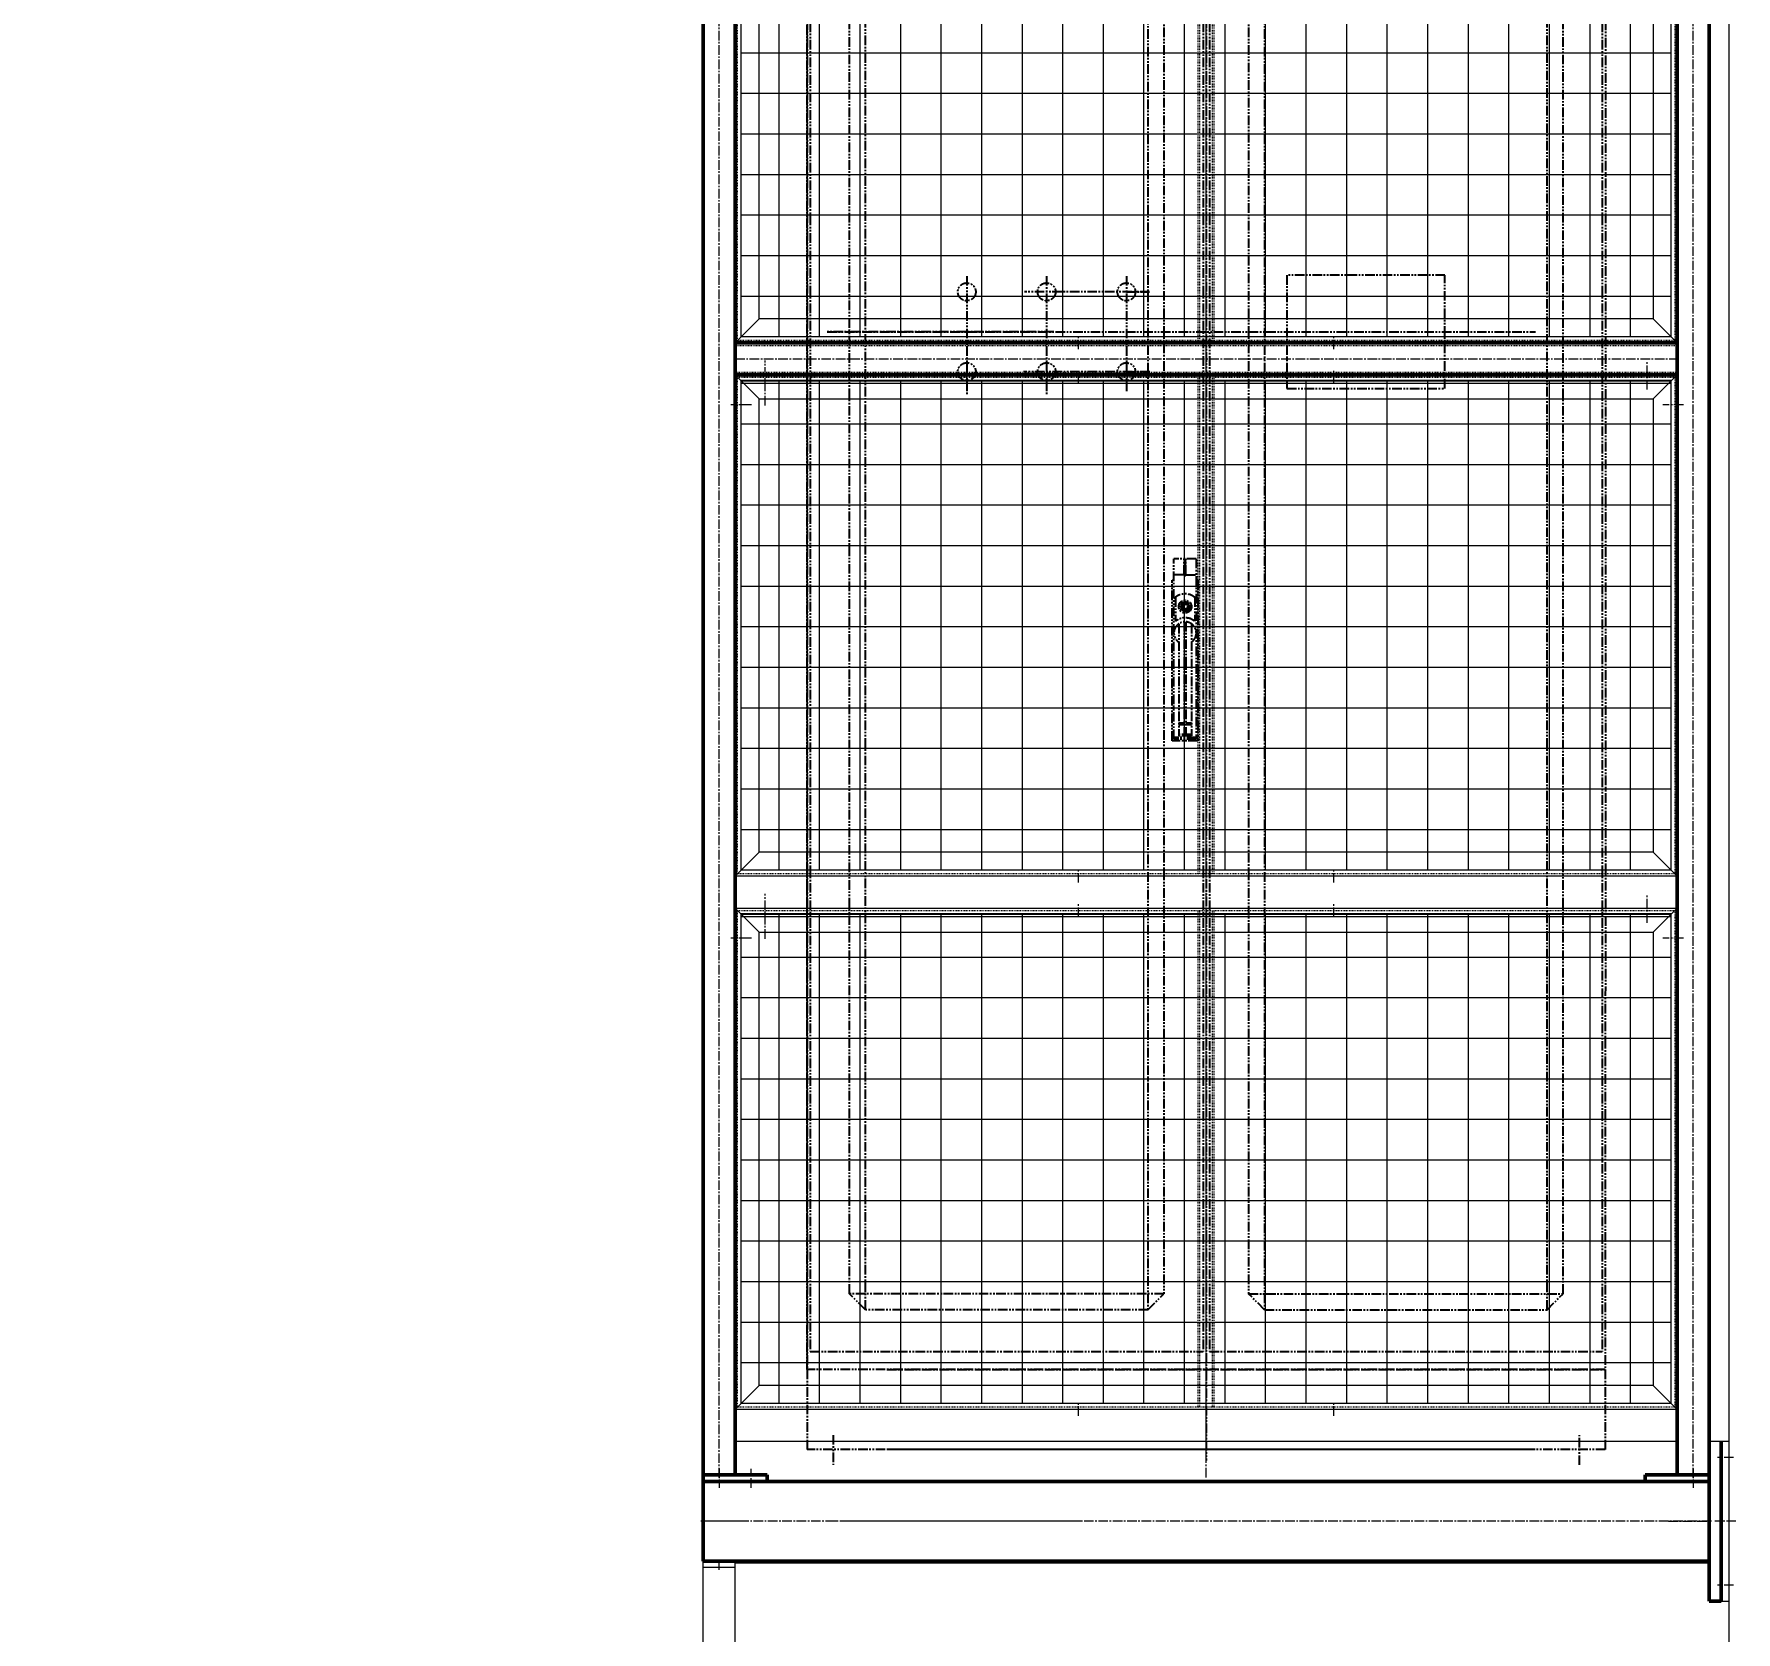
# Model space of a CAD drawing. Header units: millimetres. Extents: x -50460 to 50460, y -35640 to 35640.
# Drawn here: x -37558 to -35426, y 21956 to 23957 of the extents above; entities that cross this region are included whole.
import ezdxf

# ---------------------------------------------------------------- set-up
doc = ezdxf.new("R2010")
doc.units = ezdxf.units.MM
for name, pattern in [('双点画线', [22, 12, -2, 2, -2, 2, -2]), ('点画线', [18, 12, -2, 2, -2]), ('虚线', [2, 1, -1])]:
    doc.linetypes.add(name, pattern=pattern)
doc.layers.get('0').update_dxf_attribs({"lineweight": 35})
for name, color, linetype, lineweight in [('7', 30, '双点画线', 18), ('EB0', 7, 'Continuous', 15), ('EB0_1', 7, 'Continuous', 15), ('中心线', 1, '点画线', 18), ('中心线层', 1, '点画线', 18), ('剖面线层', 6, 'Continuous', 18), ('尺寸线层', 4, 'Continuous', 18), ('粗实线层', 7, 'Continuous', 15), ('粗实线层_1', 7, 'Continuous', 15), ('细实线层', 3, 'Continuous', 18), ('虚线层', 100, '虚线', 18)]:
    doc.layers.add(name, color=color, linetype=linetype, lineweight=lineweight)
doc.styles.get("Standard").update_dxf_attribs({"font": ''})
doc.styles.get('Standard').set_extended_font_data('宋体')
doc.dimstyles.new('AM_DEMATIC$0', dxfattribs={"dimscale": 120, "dimtxt": 3, "dimasz": 1.5, "dimexe": 1, "dimexo": 0, "dimgap": 1, "dimtad": 1, "dimdsep": 46, "dimtxsty": 'Standard', "dimblk": '_CAXARROW', "dimcen": 0, "dimdle": 3, "dimclrd": 256, "dimclre": 256, "dimclrt": 2, "dimadec": 0, "dimazin": 2, "dimtfac": 0.707107, "dimtdec": 3, "dimtmove": 0, "dimatfit": 3, "dimfxl": 1, "dimfrac": 2, "dimtolj": 1, "dimlwd": 18, "dimarcsym": 0})

# ---------------------------------------------------------------- blocks, each defined once
blk = doc.blocks.new('*X253')
at = {"layer": '尺寸线层', "linetype": 'Continuous', "lineweight": 18, "transparency": 16777216}
for points in [[(-37215.6, 20619.4), (-37193.1, 20799.4), (-37238.1, 20799.4)], [(-37215.6, 20464.4), (-37193.1, 20284.4), (-37238.1, 20284.4)]]:
    blk.add_hatch(color=256, dxfattribs=at).paths.add_polyline_path(points, flags=0)
blk.add_line((-37215.6, 21900.2), (-37215.6, 20104.4), dxfattribs=at)
at = {"layer": '尺寸线层', "transparency": 16777216}
for p, q in [((-36381.7, 20619.4), (-37335.6, 20619.4)), ((-36381.7, 20464.4), (-37335.6, 20464.4))]:
    blk.add_line(p, q, dxfattribs=at)
at = {"layer": '尺寸线层', "color": 2, "transparency": 16777216, "insert": (-37515.6, 21577.2), "char_height": 360, "width": 1356, "attachment_point": 5, "rotation": 90, "line_spacing_factor": 1.37}
blk.add_mtext('155', dxfattribs=at)
blk = doc.blocks.new('_CAXARROW')
blk.add_hatch(color=0).paths.add_polyline_path([(0, 0), (-1, 0.125), (-1, -0.125)], flags=0)
blk = doc.blocks.new('*X807')
at = {"layer": 'EB0_1'}
for p, q in [((0, -47), (1180, -47)), ((0, -675), (0, -47)), ((30, -77), (0, -47)), ((1150, -77), (1180, -47)), ((1180, -47), (1180, -675)), ((30, -77), (1150, -77)), ((30, -645), (30, -77)), ((1150, -77), (1150, -645)), ((0, -675), (30, -645)), ((1150, -645), (30, -645)), ((1150, -645), (1180, -675)), ((1180, -675), (0, -675))]:
    blk.add_line(p, q, dxfattribs=at)
at = {"layer": '中心线层', "linetype": '点画线', "lineweight": 18}
for p, q in [((37.5, -85.3), (37.5, -29.2)), ((430, -58), (430, -42)), ((750, -58), (750, -42)), ((1142.5, -65.2), (1142.5, -29.2)), ((20.5, -84.5), (-5.5, -84.5)), ((1188, -84.5), (1162, -84.5)), ((430, -683), (430, -667)), ((750, -683), (750, -667))]:
    blk.add_line(p, q, dxfattribs=at)
at = {"layer": '中心线层'}
blk.add_line((590, -675), (590, -37), dxfattribs=at)
at = {"layer": '剖面线层', "color": 3, "linetype": 'Continuous', "lineweight": 18}
for p, q in [((1172.5, -54.1), (7.5, -54.1)), ((7.5, -667.5), (7.5, -54.5)), ((1172.5, -57.9), (7.5, -57.9)), ((54.9, -667.5), (54.9, -54.5)), ((105.7, -667.5), (105.7, -54.5)), ((156.5, -667.5), (156.5, -54.5)), ((207.3, -667.5), (207.3, -54.5)), ((258.1, -667.5), (258.1, -54.5)), ((308.9, -667.5), (308.9, -54.5)), ((359.7, -667.5), (359.7, -54.5)), ((410.5, -667.5), (410.5, -54.5)), ((461.3, -667.5), (461.3, -54.5)), ((512.1, -667.5), (512.1, -54.5)), ((562.9, -667.5), (562.9, -54.5)), ((613.7, -667.5), (613.7, -54.5)), ((664.5, -667.5), (664.5, -54.5)), ((715.3, -667.5), (715.3, -54.5)), ((766.1, -667.5), (766.1, -54.5)), ((816.9, -667.5), (816.9, -54.5)), ((867.7, -667.5), (867.7, -54.5)), ((918.5, -667.5), (918.5, -54.5)), ((969.3, -667.5), (969.3, -54.5)), ((1020.1, -667.5), (1020.1, -54.5)), ((1070.9, -667.5), (1070.9, -54.5)), ((1121.7, -667.5), (1121.7, -54.5)), ((1172.5, -667.5), (1172.5, -54.5)), ((1172.5, -108.7), (7.5, -108.7)), ((1172.5, -159.5), (7.5, -159.5)), ((1172.5, -210.3), (7.5, -210.3)), ((1172.5, -261.1), (7.5, -261.1)), ((1172.5, -311.9), (7.5, -311.9)), ((1172.5, -362.7), (7.5, -362.7)), ((1172.5, -413.5), (7.5, -413.5)), ((1172.5, -464.3), (7.5, -464.3)), ((1172.5, -515.1), (7.5, -515.1)), ((1172.5, -565.9), (7.5, -565.9)), ((1172.5, -616.7), (7.5, -616.7))]:
    blk.add_line(p, q, dxfattribs=at)
at = {"layer": '细实线层'}
for p, q in [((7.5, -54.5), (1172.5, -54.5)), ((1172.5, -667.5), (7.5, -667.5))]:
    blk.add_line(p, q, dxfattribs=at)
at = {"layer": '虚线层'}
for p, q in [((3, -50), (1177, -50)), ((3, -672), (3, -50)), ((580, -672), (580, -50)), ((582, -672), (582, -50)), ((598, -672), (598, -50)), ((600, -672), (600, -50)), ((1177, -50), (1177, -672)), ((1177, -672), (3, -672))]:
    blk.add_line(p, q, dxfattribs=at)
blk = doc.blocks.new('*X808')
at = {"layer": 'EB0_1'}
for p, q in [((0, -47), (1180, -47)), ((0, -675), (0, -47)), ((30, -77), (0, -47)), ((1150, -77), (1180, -47)), ((1180, -47), (1180, -675)), ((30, -77), (1150, -77)), ((30, -645), (30, -77)), ((1150, -77), (1150, -645)), ((0, -675), (30, -645)), ((1150, -645), (30, -645)), ((1150, -645), (1180, -675)), ((1180, -675), (0, -675))]:
    blk.add_line(p, q, dxfattribs=at)
at = {"layer": '中心线层', "linetype": '点画线', "lineweight": 18}
for p, q in [((37.5, -85.3), (37.5, -29.2)), ((430, -58), (430, -42)), ((750, -58), (750, -42)), ((1142.5, -65.2), (1142.5, -29.2)), ((20.5, -84.5), (-5.5, -84.5)), ((1188, -84.5), (1162, -84.5)), ((430, -683), (430, -667)), ((750, -683), (750, -667))]:
    blk.add_line(p, q, dxfattribs=at)
at = {"layer": '中心线层'}
blk.add_line((590, -675), (590, -37), dxfattribs=at)
at = {"layer": '剖面线层', "color": 3, "linetype": 'Continuous', "lineweight": 18}
for p, q in [((1172.5, -54.1), (7.5, -54.1)), ((7.5, -667.5), (7.5, -54.5)), ((1172.5, -57.9), (7.5, -57.9)), ((54.9, -667.5), (54.9, -54.5)), ((105.7, -667.5), (105.7, -54.5)), ((156.5, -667.5), (156.5, -54.5)), ((207.3, -667.5), (207.3, -54.5)), ((258.1, -667.5), (258.1, -54.5)), ((308.9, -667.5), (308.9, -54.5)), ((359.7, -667.5), (359.7, -54.5)), ((410.5, -667.5), (410.5, -54.5)), ((461.3, -667.5), (461.3, -54.5)), ((512.1, -667.5), (512.1, -54.5)), ((562.9, -667.5), (562.9, -54.5)), ((613.7, -667.5), (613.7, -54.5)), ((664.5, -667.5), (664.5, -54.5)), ((715.3, -667.5), (715.3, -54.5)), ((766.1, -667.5), (766.1, -54.5)), ((816.9, -667.5), (816.9, -54.5)), ((867.7, -667.5), (867.7, -54.5)), ((918.5, -667.5), (918.5, -54.5)), ((969.3, -667.5), (969.3, -54.5)), ((1020.1, -667.5), (1020.1, -54.5)), ((1070.9, -667.5), (1070.9, -54.5)), ((1121.7, -667.5), (1121.7, -54.5)), ((1172.5, -667.5), (1172.5, -54.5)), ((1172.5, -108.7), (7.5, -108.7)), ((1172.5, -159.5), (7.5, -159.5)), ((1172.5, -210.3), (7.5, -210.3)), ((1172.5, -261.1), (7.5, -261.1)), ((1172.5, -311.9), (7.5, -311.9)), ((1172.5, -362.7), (7.5, -362.7)), ((1172.5, -413.5), (7.5, -413.5)), ((1172.5, -464.3), (7.5, -464.3)), ((1172.5, -515.1), (7.5, -515.1)), ((1172.5, -565.9), (7.5, -565.9)), ((1172.5, -616.7), (7.5, -616.7))]:
    blk.add_line(p, q, dxfattribs=at)
at = {"layer": '细实线层'}
for p, q in [((7.5, -54.5), (1172.5, -54.5)), ((1172.5, -667.5), (7.5, -667.5))]:
    blk.add_line(p, q, dxfattribs=at)
at = {"layer": '虚线层'}
for p, q in [((3, -50), (1177, -50)), ((3, -672), (3, -50)), ((580, -672), (580, -50)), ((582, -672), (582, -50)), ((598, -672), (598, -50)), ((600, -672), (600, -50)), ((1177, -50), (1177, -672)), ((1177, -672), (3, -672))]:
    blk.add_line(p, q, dxfattribs=at)
blk = doc.blocks.new('*X809')
at = {"layer": 'EB0_1'}
for p, q in [((0, -47), (1180, -47)), ((0, -675), (0, -47)), ((30, -77), (0, -47)), ((1150, -77), (1180, -47)), ((1180, -47), (1180, -675)), ((30, -77), (1150, -77)), ((30, -645), (30, -77)), ((1150, -77), (1150, -645)), ((0, -675), (30, -645)), ((1150, -645), (30, -645)), ((1150, -645), (1180, -675)), ((1180, -675), (0, -675))]:
    blk.add_line(p, q, dxfattribs=at)
at = {"layer": '中心线层', "linetype": '点画线', "lineweight": 18}
for p, q in [((37.5, -85.3), (37.5, -29.2)), ((430, -58), (430, -42)), ((750, -58), (750, -42)), ((1142.5, -65.2), (1142.5, -29.2)), ((20.5, -84.5), (-5.5, -84.5)), ((1188, -84.5), (1162, -84.5)), ((430, -683), (430, -667)), ((750, -683), (750, -667))]:
    blk.add_line(p, q, dxfattribs=at)
at = {"layer": '中心线层'}
blk.add_line((590, -675), (590, -37), dxfattribs=at)
at = {"layer": '剖面线层', "color": 3, "linetype": 'Continuous', "lineweight": 18}
for p, q in [((1172.5, -54.1), (7.5, -54.1)), ((7.5, -667.5), (7.5, -54.5)), ((1172.5, -57.9), (7.5, -57.9)), ((54.9, -667.5), (54.9, -54.5)), ((105.7, -667.5), (105.7, -54.5)), ((156.5, -667.5), (156.5, -54.5)), ((207.3, -667.5), (207.3, -54.5)), ((258.1, -667.5), (258.1, -54.5)), ((308.9, -667.5), (308.9, -54.5)), ((359.7, -667.5), (359.7, -54.5)), ((410.5, -667.5), (410.5, -54.5)), ((461.3, -667.5), (461.3, -54.5)), ((512.1, -667.5), (512.1, -54.5)), ((562.9, -667.5), (562.9, -54.5)), ((613.7, -667.5), (613.7, -54.5)), ((664.5, -667.5), (664.5, -54.5)), ((715.3, -667.5), (715.3, -54.5)), ((766.1, -667.5), (766.1, -54.5)), ((816.9, -667.5), (816.9, -54.5)), ((867.7, -667.5), (867.7, -54.5)), ((918.5, -667.5), (918.5, -54.5)), ((969.3, -667.5), (969.3, -54.5)), ((1020.1, -667.5), (1020.1, -54.5)), ((1070.9, -667.5), (1070.9, -54.5)), ((1121.7, -667.5), (1121.7, -54.5)), ((1172.5, -667.5), (1172.5, -54.5)), ((1172.5, -108.7), (7.5, -108.7)), ((1172.5, -159.5), (7.5, -159.5)), ((1172.5, -210.3), (7.5, -210.3)), ((1172.5, -261.1), (7.5, -261.1)), ((1172.5, -311.9), (7.5, -311.9)), ((1172.5, -362.7), (7.5, -362.7)), ((1172.5, -413.5), (7.5, -413.5)), ((1172.5, -464.3), (7.5, -464.3)), ((1172.5, -515.1), (7.5, -515.1)), ((1172.5, -565.9), (7.5, -565.9)), ((1172.5, -616.7), (7.5, -616.7))]:
    blk.add_line(p, q, dxfattribs=at)
at = {"layer": '细实线层'}
for p, q in [((7.5, -54.5), (1172.5, -54.5)), ((1172.5, -667.5), (7.5, -667.5))]:
    blk.add_line(p, q, dxfattribs=at)
at = {"layer": '虚线层'}
for p, q in [((3, -50), (1177, -50)), ((3, -672), (3, -50)), ((580, -672), (580, -50)), ((582, -672), (582, -50)), ((598, -672), (598, -50)), ((600, -672), (600, -50)), ((1177, -50), (1177, -672)), ((1177, -672), (3, -672))]:
    blk.add_line(p, q, dxfattribs=at)
blk = doc.blocks.new('*X806')
at = {"layer": '7', "linetype": '双点画线', "lineweight": 25}
for p, q in [((-644.9, -271.5), (-644.9, -2232)), ((-1144.9, -318), (-1145, -2118)), ((-1145, -2118), (-1144.9, -318)), ((-144.9, -318), (-145, -2118)), ((-1140.9, -320.5), (-1141, -2095.5)), ((-1140.9, -320.5), (-1141, -2095.5)), ((-648.9, -320.5), (-648.9, -2095.5)), ((-640.9, -320.5), (-640.9, -2095.5)), ((-148.9, -320.5), (-149, -2095.5)), ((-1071.9, -2043), (-1071.9, -373)), ((-717.9, -373), (-717.9, -2043)), ((-571.9, -373), (-571.9, -2043)), ((-217.9, -2043), (-217.9, -373)), ((-1091.9, -2023), (-1091.9, -393)), ((-697.9, -393), (-697.9, -2023)), ((-591.9, -393), (-591.9, -2023)), ((-197.9, -2023), (-197.9, -393)), ((-944.9, -748.2), (-944.9, -897.1)), ((-844.9, -748.2), (-844.9, -897.1)), ((-744.9, -748.2), (-744.9, -892.7)), ((-345.9, -747), (-543.9, -747)), ((-543.9, -747), (-543.9, -889)), ((-345.9, -889), (-345.9, -747)), ((-715.8, -768), (-872.7, -768)), ((-744.9, -768), (-715.8, -768)), ((-835.9, -818), (-1119.7, -818)), ((-1119.7, -818), (-232.6, -818)), ((-715.5, -868), (-873.7, -868)), ((-744.9, -868), (-715.5, -868)), ((-543.9, -889), (-345.9, -889)), ((-657.4, -1102.3), (-685.4, -1102.3)), ((-672.4, -1122.3), (-672.4, -1102.3)), ((-671.4, -1102.3), (-671.4, -1122.3)), ((-670.4, -1122.3), (-670.4, -1102.3)), ((-672.4, -1122.3), (-685.4, -1122.3)), ((-670.4, -1122.3), (-657.4, -1122.3)), ((-683.4, -1150.5), (-683.4, -1180.6)), ((-659.4, -1150.5), (-659.4, -1180.5)), ((-679.4, -1183.8), (-679.4, -1324.3)), ((-672.4, -1181.3), (-672.4, -1322.3)), ((-670.4, -1181.3), (-670.4, -1322.3)), ((-663.4, -1183.8), (-663.4, -1324.3)), ((-672.4, -1308.3), (-679.4, -1308.3)), ((-672.4, -1310.3), (-679.4, -1310.3)), ((-663.4, -1308.3), (-670.4, -1308.3)), ((-663.4, -1310.3), (-670.4, -1310.3)), ((-657.4, -1326.3), (-685.4, -1326.3)), ((-663.4, -1322.3), (-679.4, -1322.3)), ((-663.4, -1324.3), (-679.4, -1324.3)), ((-1145, -1933.9), (-1144.9, -1484)), ((-697.9, -2023), (-1091.9, -2023)), ((-1071.9, -2043), (-1091.9, -2023)), ((-717.9, -2043), (-697.9, -2023)), ((-571.9, -2043), (-591.9, -2023)), ((-591.9, -2023), (-197.9, -2023)), ((-217.9, -2043), (-197.9, -2023)), ((-717.9, -2043), (-1071.9, -2043)), ((-571.9, -2043), (-217.9, -2043)), ((-1141, -2095.5), (-648.9, -2095.5)), ((-640.9, -2095.5), (-149, -2095.5)), ((-1145, -2118), (-1145, -2218)), ((-145, -2118), (-1145, -2118)), ((-145, -2118), (-1045, -2118)), ((-145, -2118), (-1045, -2118)), ((-1045, -2118), (-145, -2118)), ((-145, -2118), (-145, -2218)), ((-1112.3, -2200), (-1112.3, -2237.5)), ((-177.3, -2237.5), (-177.3, -2200)), ((-145, -2218), (-1145, -2218)), ((-245, -2218), (-1045, -2218))]:
    blk.add_line(p, q, dxfattribs=at)
for points in [[(-657.4, -1102.3), (-657.4, -1328.3), (-685.4, -1328.3), (-685.4, -1102.3)], [(-657.4, -1129.3), (-655.4, -1129.3), (-655.4, -1330.3), (-687.4, -1330.3), (-687.4, -1129.3), (-685.4, -1129.3)]]:
    blk.add_lwpolyline(points, dxfattribs=at)
for centre, radius in [((-944.9, -768), 11.2), ((-844.9, -768), 11.2), ((-744.9, -768), 11.2), ((-944.9, -868), 11.2), ((-844.9, -868), 11.2), ((-744.9, -868), 11.2), ((-671.4, -1162.3), 8), ((-671.4, -1162.3), 6), ((-671.4, -1162.3), 3)]:
    blk.add_circle(centre, radius, dxfattribs=at)
for centre, radius, start, end in [((-671.4, -1122.3), 1, 180, 360), ((-671.4, -1165.3), 19, 42.5369, 137.4631), ((-677.4, -1162.3), 2, 280.8069, 79.1931), ((-675.6, -1158.1), 2, 235.8069, 34.1931), ((-675.6, -1166.5), 2, 325.8069, 124.1931), ((-671.4, -1156.3), 2, 190.8069, 349.1931), ((-671.4, -1168.3), 2, 10.8069, 169.1931), ((-667.1, -1158.1), 2, 145.8069, 304.1931), ((-667.1, -1166.5), 2, 55.8069, 214.1931), ((-665.4, -1162.3), 2, 100.8069, 259.1931), ((-671.4, -1195.3), 14, 304.8499, 235.1501), ((-671.4, -1195.3), 19, 51.0477, 129.3818)]:
    blk.add_arc(centre, radius, start, end, dxfattribs=at)
at = {"layer": 'EB0', "linetype": 'Continuous', "lineweight": 50}
for p, q in [((-1275, -2250), (-1275, -136)), ((-1235, -2250), (-1235, -136)), ((-55, -2250), (-55, -136)), ((-15, -2250), (-15, -136)), ((-1235, -832), (-55, -832)), ((-55, -872), (-1235, -872)), ((0, -2208), (0, -2408)), ((-1275, -2250), (-1270, -2250)), ((-1275, -2258), (-1275, -2250)), ((-1275, -2250), (-1195, -2250)), ((-1195, -2258), (-1275, -2258)), ((-1275, -2258), (-1275, -2358)), ((-15, -2258), (-1275, -2258)), ((-1275, -2258), (-1275, -2358)), ((-1275, -2258), (-1275, -2358)), ((-1195, -2250), (-1270, -2250)), ((-1195, -2258), (-1270, -2258)), ((-1269, -2250), (-1231, -2250)), ((-1195, -2258), (-1195, -2250)), ((-95, -2258), (-95, -2250)), ((-95, -2250), (-15, -2250)), ((-15, -2258), (-95, -2258)), ((-15, -2250), (-15, -2258)), ((-15, -2358), (-15, -2258)), ((-15, -2258), (-15, -2358)), ((-15, -2358), (-15, -2258)), ((-15, -2358), (-1275, -2358)), ((-1225, -2358), (-1275, -2358)), ((-15, -2358), (-15, -2408)), ((0, -2408), (-15, -2408))]:
    blk.add_line(p, q, dxfattribs=at)
at = {"layer": 'EB0'}
for p, q in [((-15, -2148), (-15, -2208)), ((-55, -2168), (-1235, -2168)), ((-55, -2208), (-1235, -2208)), ((-1235, -2358), (-1275, -2358)), ((-1235, -2366), (-1275, -2366))]:
    blk.add_line(p, q, dxfattribs=at)
at = {"layer": '中心线层'}
for p, q in [((-1255, -2253), (-1255, -133)), ((-645, -2253), (-645, -133)), ((-35, -2253), (-35, -133)), ((-1235, -852), (-55, -852)), ((-1215, -2266), (-1215, -2256.4)), ((-12, -2308), (-1278, -2308)), ((-1052, -2308), (-1118, -2308)), ((-832, -2308), (-1088, -2308)), ((-802, -2308), (-868, -2308)), ((-1255, -2369), (-1255, -2355))]:
    blk.add_line(p, q, dxfattribs=at)
at = {"layer": '中心线层', "linetype": '点画线', "lineweight": 18}
for p, q in [((-1255, -2241.9), (-1255, -2266)), ((-1215, -2266), (-1215, -2242.2)), ((-35, -2241.9), (-35, -2266)), ((-1224, -2308), (-1278, -2308)), ((-66, -2308), (-12, -2308))]:
    blk.add_line(p, q, dxfattribs=at)
at = {"layer": '粗实线层'}
for p, q in [((0, -2208), (-15, -2208)), ((-15, -2208), (-15, -2258)), ((-1235, -2360), (-15, -2360)), ((-15, -2358), (-1145.8, -2358))]:
    blk.add_line(p, q, dxfattribs=at)
at = {"layer": '粗实线层_1'}
for p, q in [((-1275, -3388), (-1275, -2358)), ((-1235, -3388), (-1235, -2358)), ((-1145, -2358), (-1225, -2358))]:
    blk.add_line(p, q, dxfattribs=at)
at = {"layer": '虚线层', "linetype": '虚线', "lineweight": 18}
for p, q in [((-1235, -835), (-55, -835)), ((-55, -869), (-1235, -869)), ((-15, -2208), (-15, -2258))]:
    blk.add_line(p, q, dxfattribs=at)
at = {"layer": '虚线层', "linetype": 'Continuous', "lineweight": 50}
for p, q in [((-1275, -2358), (-1275, -2258)), ((-15, -2258), (-15, -2358))]:
    blk.add_line(p, q, dxfattribs=at)
at = {"layer": 'EB0'}
for name, p in [('*X809', (-1235, -157)), ('*X808', (-1235, -825)), ('*X807', (-1235, -1493))]:
    blk.add_blockref(name, p, dxfattribs=at)
blk = doc.blocks.new('*X805')
at = {"layer": 'EB0'}
for p, q in [((-2730, 407.5), (-2730, 6477.5)), ((-2740, 1417.5), (-2740, 1217.5)), ((-2730, 1417.5), (-2740, 1417.5)), ((-2740, 1417.5), (-2740, 1217.5)), ((-2740, 1217.5), (-2730, 1217.5))]:
    blk.add_line(p, q, dxfattribs=at)
at = {"layer": '中心线'}
for p, q in [((-2724.3, 1397.5), (-2744.6, 1397.5)), ((-2724.3, 1237.5), (-2744.6, 1237.5))]:
    blk.add_line(p, q, dxfattribs=at)
at = {"layer": '中心线层'}
blk.add_line((-2721.3, 1317.5), (-2747.6, 1317.5), dxfattribs=at)
at = {"layer": 'EB0'}
blk.add_blockref('*X806', (-2740, 3625.5), dxfattribs=at)

msp = doc.modelspace()

# ---------------------------------------------------------------- dimensions: what is measured, and where the dimension line sits
at = {"layer": '尺寸线层'}
dim = msp.add_linear_dim(base=(-37215.599, 20464.445), p1=(-36381.742, 20619.445), p2=(-36381.742, 20464.445), angle=270, dimstyle='AM_DEMATIC$0', override={"dimsah": 1, "dimtfill": 1, "dimtzin": 8}, dxfattribs=at)
dim.commit()
dim.dimension.update_dxf_attribs({"geometry": '*X253', "text_midpoint": (-37215.599, 21561.155), "dimtype": 160})

# ---------------------------------------------------------------- next in the draw order: block references
msp.add_blockref('*X805', (-32704.742, 20776.945), dxfattribs=at)

doc.saveas('drawing.dxf')
